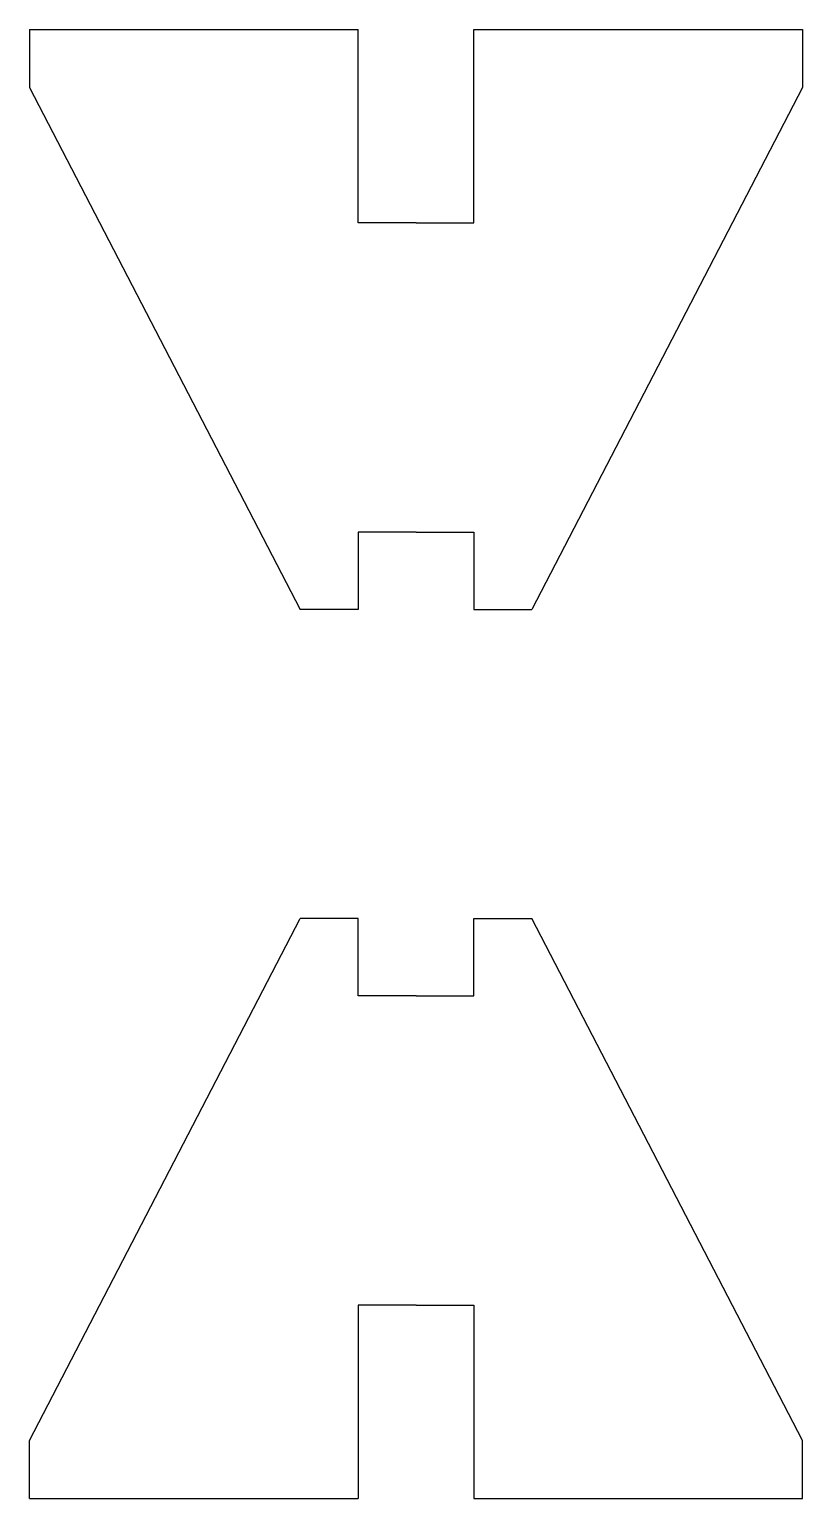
# Model space of a CAD drawing. Extents: x -10 to 10, y 0 to 38.
import ezdxf

# ---------------------------------------------------------------- set-up
doc = ezdxf.new("R2010")
doc.units = 0
doc.layers.add('VISIBLE', color=7, linetype='CONTINUOUS')

msp = doc.modelspace()

# ---------------------------------------------------------------- linework, layer by layer
at = {"layer": 'VISIBLE'}
for p, q in [((-10, 38), (-1.5, 38)), ((-10, 38), (-10, 36.5)), ((-1.5, 33), (-1.5, 38)), ((1.5, 38), (10, 38)), ((1.5, 33), (1.5, 38)), ((10, 38), (10, 36.5)), ((-10, 36.5), (-3, 23)), ((10, 36.5), (3, 23)), ((0, 33), (-1.5, 33)), ((0, 33), (1.5, 33)), ((0, 25), (-1.5, 25)), ((-1.5, 25), (-1.5, 23)), ((0, 25), (1.5, 25)), ((1.5, 25), (1.5, 23)), ((-1.5, 23), (-3, 23)), ((1.5, 23), (3, 23)), ((-10, 1.5), (-3, 15)), ((-1.5, 15), (-3, 15)), ((-1.5, 13), (-1.5, 15)), ((1.5, 15), (3, 15)), ((1.5, 13), (1.5, 15)), ((10, 1.5), (3, 15)), ((0, 13), (-1.5, 13)), ((0, 13), (1.5, 13)), ((-1.5, 5), (-1.5, 0)), ((0, 5), (-1.5, 5)), ((0, 5), (1.5, 5)), ((1.5, 5), (1.5, 0)), ((-10, 0), (-10, 1.5)), ((10, 0), (10, 1.5)), ((-10, 0), (-1.5, 0)), ((1.5, 0), (10, 0)), ((1.5, 0), (10, 0)), ((-10, 0), (-1.5, 0))]:
    msp.add_line(p, q, dxfattribs=at)

doc.saveas('drawing.dxf')
